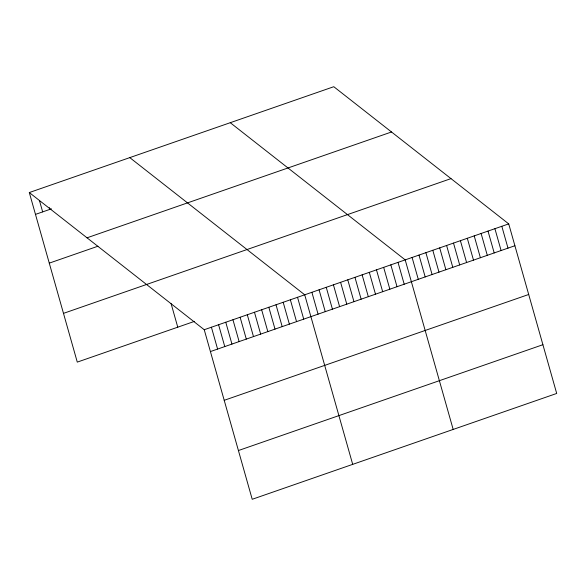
<?xml version="1.0" encoding="UTF-8"?>
<svg xmlns="http://www.w3.org/2000/svg" width="586" height="586" viewBox="0 0 586 586"><rect width="100%" height="100%" fill="white"/><g stroke="black" fill="none" stroke-linecap="round" stroke-linejoin="round"><path stroke-width="0.88" d="M29.3 192.545L333.786 86.713L508.721 223.889L556.7 393.455L252.214 499.287L204.236 329.72L29.3 192.545L77.279 362.111L194.508 321.362M35.482 214.388L51.429 208.843M87.028 237.813L391.514 131.982M49.275 263.136L97.921 246.23M63.486 313.364L450.993 178.62M204.236 329.72L508.721 223.889M210.418 351.563L514.896 245.739M224.211 400.311L528.697 294.487M238.421 450.539L542.907 344.707M230.261 122.694L405.19 259.876L453.176 429.435M129.777 157.619L304.713 294.795L352.699 464.361M501.814 226.291L507.996 248.134M494.914 228.686L501.096 250.537M488.013 231.089L494.196 252.932M481.113 233.484L487.296 255.335M474.213 235.887L480.388 257.73M467.306 238.282L473.488 260.133M460.406 240.685L466.588 262.528M453.505 243.08L459.688 264.931M446.605 245.483L452.788 267.326M439.705 247.878L445.88 269.721M432.798 250.281L438.98 272.124M425.897 252.676L432.08 274.519M418.997 255.078L425.18 276.922M412.097 257.474L418.279 279.317M398.019 262.367L404.201 284.21M390.84 264.865L397.022 286.708M383.662 267.355L389.844 289.206M376.483 269.853L382.665 291.696M369.305 272.344L375.487 294.194M362.133 274.841L368.316 296.684M354.955 277.332L361.137 299.182M347.776 279.83L353.959 301.673M340.598 282.327L346.78 304.171M333.419 284.818L339.602 306.661M326.248 287.316L332.423 309.159M319.07 289.806L325.252 311.657M311.891 292.304L318.073 314.147M297.534 297.292L303.716 319.136M290.363 299.783L296.538 321.633M283.185 302.281L289.367 324.124M276.006 304.779L282.188 326.622M268.827 307.269L275.01 329.112M261.649 309.767L267.831 331.61M254.47 312.257L260.653 334.108M247.299 314.755L253.482 336.598M240.121 317.246L246.303 339.096M232.942 319.744L239.125 341.587M225.764 322.234L231.946 344.085M218.585 324.732L224.768 346.575M211.414 327.23L217.596 349.073M171.112 303.68L177.763 327.186M49.341 207.656L49.839 209.4M39.445 200.537L42.661 211.898"/></g></svg>
